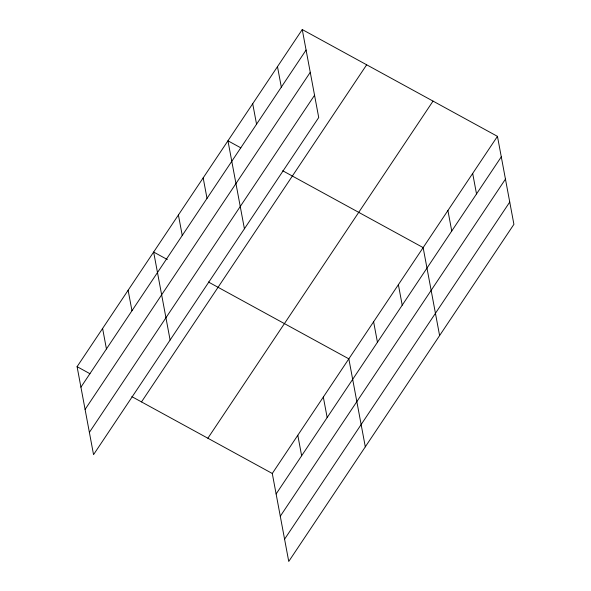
<?xml version="1.0" encoding="UTF-8"?>
<svg xmlns="http://www.w3.org/2000/svg" width="591" height="591" viewBox="0 0 591 591"><rect width="100%" height="100%" fill="white"/><g stroke="black" fill="none" stroke-linecap="round" stroke-linejoin="round"><path stroke-width="0.89" d="M302.252 29.55L318.719 117.528L93.548 454.649L77.089 366.664L302.252 29.55L497.452 136.351L513.911 224.336L288.748 561.45L272.281 473.472L497.452 136.351M80.923 387.164L306.086 50.043M85.089 409.43L310.253 72.316M89.381 432.376L314.552 95.262M141.5 401.91L366.664 64.796M207.869 438.227L433.033 101.105M276.123 493.965L501.286 156.851M280.289 516.238L505.453 179.117M284.581 539.177L509.745 202.063M240.833 147.846L227.949 140.798L244.415 228.776M282.697 170.755L423.141 247.599L439.608 335.585M167.334 259.538L153.645 252.047L170.105 340.024M208.394 282.003L348.838 358.848L365.304 446.833M77.089 366.664L89.972 373.719M131.837 396.627L272.281 473.472M472.682 173.436L476.516 193.929M447.912 210.522L451.746 231.015M398.378 284.685L402.212 305.178M373.608 321.77L377.442 342.263M277.482 66.635L281.316 87.128M323.321 397.056L327.155 417.549M252.712 103.713L256.553 124.213M297.805 435.264L301.639 455.757M203.178 177.884L207.013 198.377M178.408 214.961L182.25 235.462M128.121 290.255L131.963 310.748M102.605 328.463L106.439 348.956"/></g></svg>
